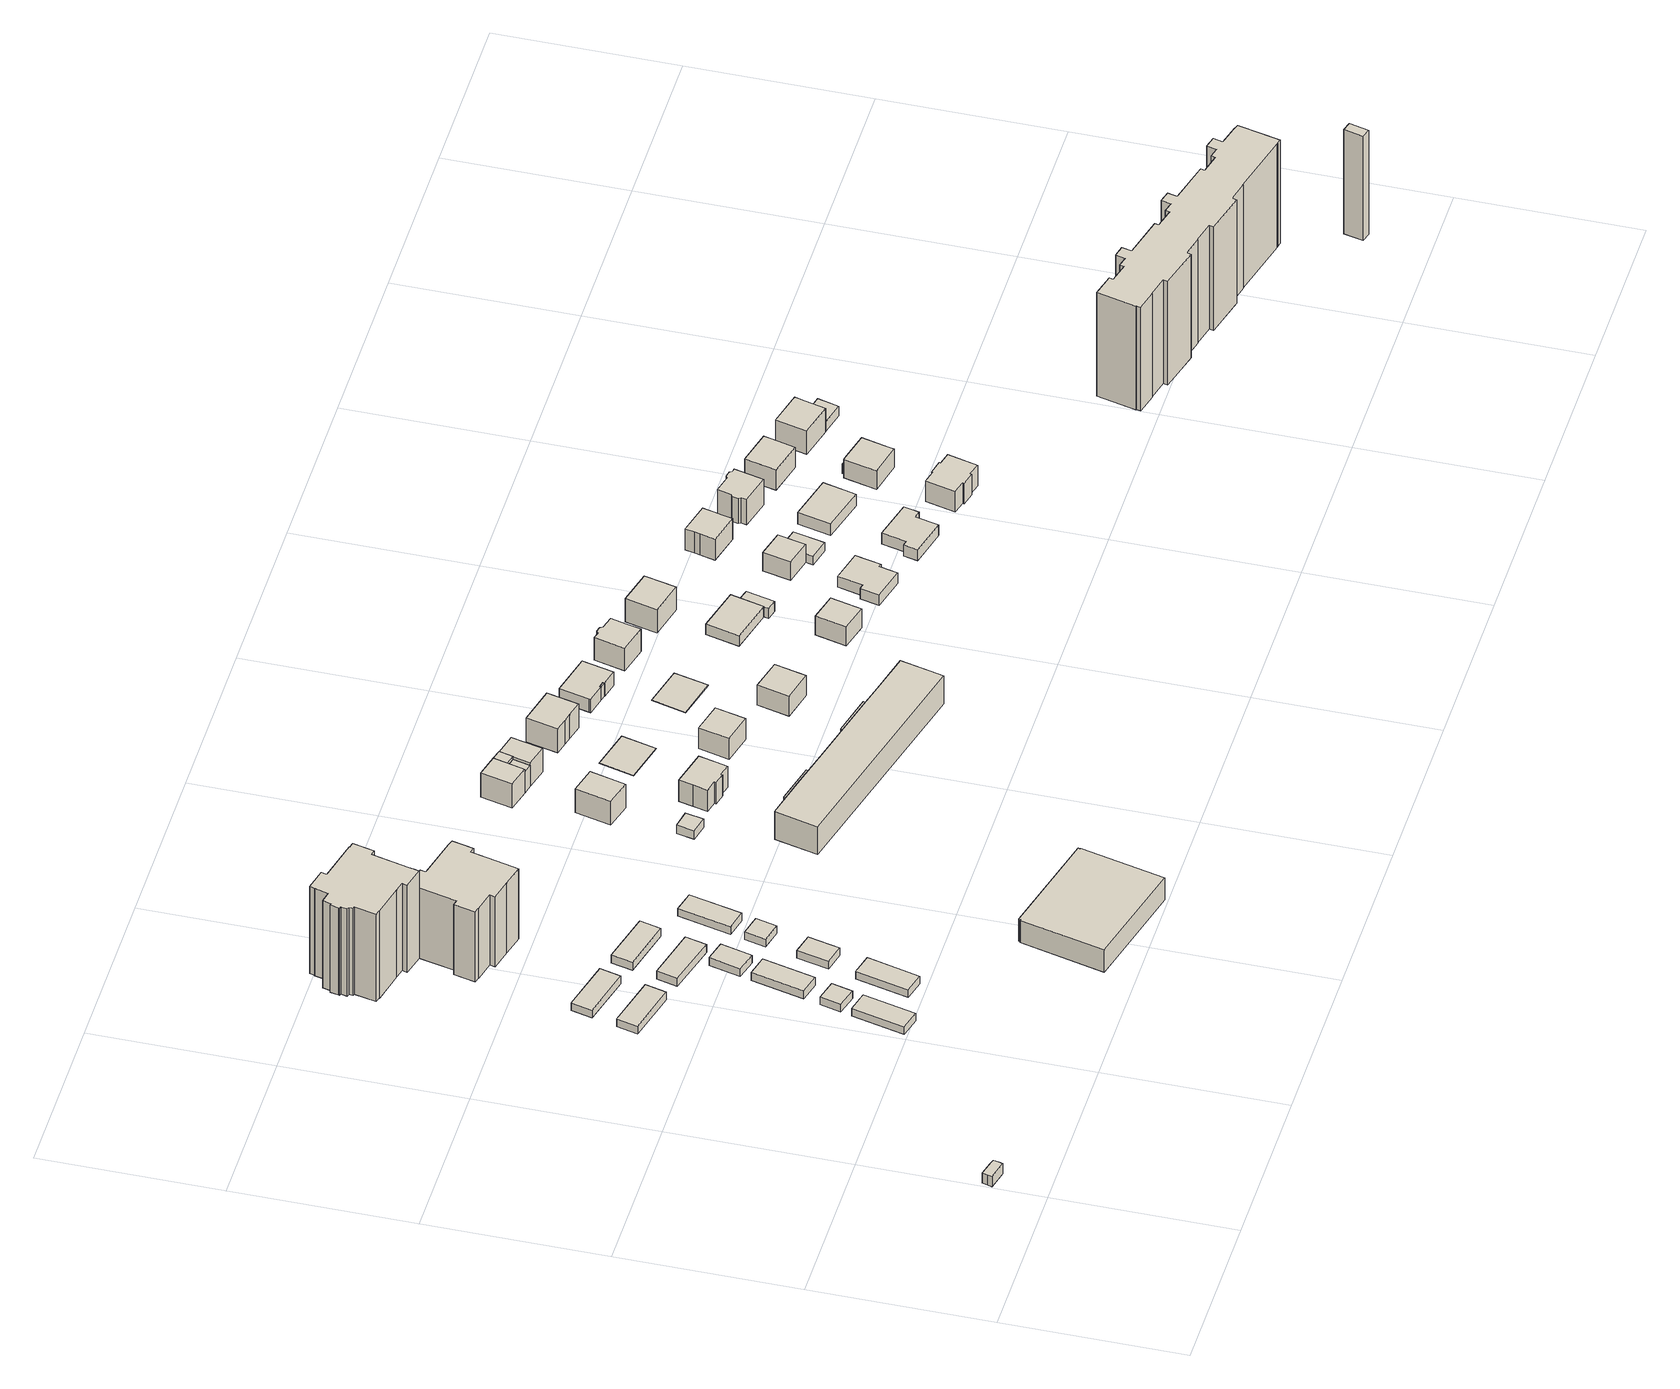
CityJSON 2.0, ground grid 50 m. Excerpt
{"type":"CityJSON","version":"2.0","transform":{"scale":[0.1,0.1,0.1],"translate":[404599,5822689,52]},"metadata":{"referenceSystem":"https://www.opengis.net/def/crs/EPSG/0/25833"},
"CityObjects":{
"building1":{"type":"Building","attributes":{"Gemeindeschluessel":"11000010","BezugspunktDach":"2200","function":"31001_2523","measuredHeight":4.24,"storeysAboveGround":1},"address":[{"country":"Germany","locality":"Berlin","thoroughfareNumber":"134 (1)","thoroughfareName":"Alte Hellersdorfer Straße"}],"geometry":[{"type":"Solid","lod":"1","boundaries":[[[[0,1,2,3,4,5,6]],[[7,8,9,10,11,12,13]],[[7,13,6,5]],[[8,7,5,4]],[[9,8,4,3]],[[10,9,3,2]],[[11,10,2,1]],[[12,11,1,0]],[[13,12,0,6]]]]}]},
"building2":{"type":"Building","attributes":{"Gemeindeschluessel":"11000010","BezugspunktDach":"2200","function":"31001_2463","measuredHeight":2.52,"storeysAboveGround":1},"address":[{"country":"Germany","locality":"Berlin","thoroughfareNumber":"1 (4)","thoroughfareName":"Klausdorfer Straße"}],"geometry":[{"type":"Solid","lod":"1","boundaries":[[[[14,15,16,17]],[[18,19,20,21]],[[18,21,17,16]],[[19,18,16,15]],[[20,19,15,14]],[[21,20,14,17]]]]}]},
"building3":{"type":"Building","attributes":{"Gemeindeschluessel":"11000010","BezugspunktDach":"2200","function":"31001_2463","measuredHeight":2.55,"storeysAboveGround":1},"address":[{"country":"Germany","locality":"Berlin","thoroughfareNumber":"1 (11)","thoroughfareName":"Klausdorfer Straße"}],"geometry":[{"type":"Solid","lod":"1","boundaries":[[[[22,23,24,25]],[[26,27,28,29]],[[26,29,25,24]],[[27,26,24,23]],[[28,27,23,22]],[[29,28,22,25]]]]}]},
"building4":{"type":"Building","attributes":{"Gemeindeschluessel":"11000010","BezugspunktDach":"2200","function":"31001_2463","measuredHeight":2.54,"storeysAboveGround":1},"address":[{"country":"Germany","locality":"Berlin","thoroughfareNumber":"1 (5)","thoroughfareName":"Klausdorfer Straße"}],"geometry":[{"type":"Solid","lod":"1","boundaries":[[[[30,31,32,33]],[[34,35,36,37]],[[34,37,33,32]],[[35,34,32,31]],[[36,35,31,30]],[[37,36,30,33]]]]}]},
"building5":{"type":"Building","attributes":{"Gemeindeschluessel":"11000010","BezugspunktDach":"2200","function":"31001_2463","measuredHeight":2.5,"storeysAboveGround":1},"address":[{"country":"Germany","locality":"Berlin","thoroughfareNumber":"1 (12)","thoroughfareName":"Klausdorfer Straße"}],"geometry":[{"type":"Solid","lod":"1","boundaries":[[[[38,39,40,41]],[[42,43,44,45]],[[42,45,41,40]],[[43,42,40,39]],[[44,43,39,38]],[[45,44,38,41]]]]}]},
"building6":{"type":"Building","attributes":{"Gemeindeschluessel":"11000010","BezugspunktDach":"2200","function":"31001_2463","measuredHeight":2.54,"storeysAboveGround":1},"address":[{"country":"Germany","locality":"Berlin","thoroughfareNumber":"1 (1)","thoroughfareName":"Klausdorfer Straße"}],"geometry":[{"type":"Solid","lod":"1","boundaries":[[[[46,47,48,49]],[[50,51,52,53]],[[50,53,49,48]],[[51,50,48,47]],[[52,51,47,46]],[[53,52,46,49]]]]}]},
"building7":{"type":"Building","attributes":{"Gemeindeschluessel":"11000010","BezugspunktDach":"2200","function":"31001_2463","measuredHeight":2.57,"storeysAboveGround":1},"address":[{"country":"Germany","locality":"Berlin","thoroughfareNumber":"1 (6)","thoroughfareName":"Klausdorfer Straße"}],"geometry":[{"type":"Solid","lod":"1","boundaries":[[[[54,55,56,57]],[[58,59,60,61]],[[58,61,57,56]],[[59,58,56,55]],[[60,59,55,54]],[[61,60,54,57]]]]}]},
"building8":{"type":"Building","attributes":{"Gemeindeschluessel":"11000010","BezugspunktDach":"2200","function":"31001_2463","measuredHeight":2.57,"storeysAboveGround":1},"address":[{"country":"Germany","locality":"Berlin","thoroughfareNumber":"1 (9)","thoroughfareName":"Klausdorfer Straße"}],"geometry":[{"type":"Solid","lod":"1","boundaries":[[[[62,63,64,65]],[[66,67,68,69]],[[66,69,65,64]],[[67,66,64,63]],[[68,67,63,62]],[[69,68,62,65]]]]}]},
"building9":{"type":"Building","attributes":{"Gemeindeschluessel":"11000010","BezugspunktDach":"2200","function":"31001_2463","measuredHeight":2.62,"storeysAboveGround":1},"address":[{"country":"Germany","locality":"Berlin","thoroughfareNumber":"1 (7)","thoroughfareName":"Klausdorfer Straße"}],"geometry":[{"type":"Solid","lod":"1","boundaries":[[[[70,71,72,73]],[[74,75,76,77]],[[74,77,73,72]],[[75,74,72,71]],[[76,75,71,70]],[[77,76,70,73]]]]}]},
"building10":{"type":"Building","attributes":{"Gemeindeschluessel":"11000010","BezugspunktDach":"2200","function":"31001_1010","measuredHeight":28.7,"storeysAboveGround":10},"address":[{"country":"Germany","locality":"Berlin","thoroughfareNumber":"14","thoroughfareName":"Klausdorfer Straße"}],"geometry":[{"type":"Solid","lod":"1","boundaries":[[[[78,79,80,81,82,83,84,85,86,87,88,89,90,91,92,93,94,95,96,97,98,99,100,101,102,103,104,105,106,107]],[[108,109,110,111,112,113,114,115,116,117,118,119,120,121,122,123,124,125,126,127,128,129,130,131,132,133,134,135,136,137]],[[108,137,107,106]],[[109,108,106,105]],[[110,109,105,104]],[[111,110,104,103]],[[112,111,103,102]],[[113,112,102,101]],[[114,113,101,100]],[[115,114,100,99]],[[116,115,99,98]],[[117,116,98,97]],[[118,117,97,96]],[[119,118,96,95]],[[120,119,95,94]],[[121,120,94,93]],[[122,121,93,92]],[[123,122,92,91]],[[124,123,91,90]],[[125,124,90,89]],[[126,125,89,88]],[[127,126,88,87]],[[128,127,87,86]],[[129,128,86,85]],[[130,129,85,84]],[[131,130,84,83]],[[132,131,83,82]],[[133,132,82,81]],[[134,133,81,80]],[[135,134,80,79]],[[136,135,79,78]],[[137,136,78,107]]]]}]},
"building11":{"type":"Building","attributes":{"Gemeindeschluessel":"11000010","BezugspunktDach":"2200","function":"31001_2463","measuredHeight":2.52,"storeysAboveGround":1},"address":[{"country":"Germany","locality":"Berlin","thoroughfareNumber":"1 (2)","thoroughfareName":"Klausdorfer Straße"}],"geometry":[{"type":"Solid","lod":"1","boundaries":[[[[138,139,140,141]],[[142,143,144,145]],[[142,145,141,140]],[[143,142,140,139]],[[144,143,139,138]],[[145,144,138,141]]]]}]},
"building12":{"type":"Building","attributes":{"Gemeindeschluessel":"11000010","BezugspunktDach":"2200","function":"31001_2463","measuredHeight":2.55,"storeysAboveGround":1},"address":[{"country":"Germany","locality":"Berlin","thoroughfareNumber":"1 (10)","thoroughfareName":"Klausdorfer Straße"}],"geometry":[{"type":"Solid","lod":"1","boundaries":[[[[146,147,148,149]],[[150,151,152,153]],[[150,153,149,148]],[[151,150,148,147]],[[152,151,147,146]],[[153,152,146,149]]]]}]},
"building13":{"type":"Building","attributes":{"Gemeindeschluessel":"11000010","BezugspunktDach":"2200","function":"31001_1010","measuredHeight":23.14,"storeysAboveGround":8},"address":[{"country":"Germany","locality":"Berlin","thoroughfareNumber":"12","thoroughfareName":"Klausdorfer Straße"}],"geometry":[{"type":"Solid","lod":"1","boundaries":[[[[154,155,156,157,158,159,160,161,162,163,164,165,166,167,168,169,170,171,172]],[[173,174,131,130,129,175,176,177,178,179,180,181,182,183,184,185,186,187,188]],[[173,188,172,171]],[[174,173,171,170]],[[131,174,170,169]],[[130,131,169,168]],[[129,130,168,167]],[[175,129,167,166]],[[176,175,166,165]],[[177,176,165,164]],[[178,177,164,163]],[[179,178,163,162]],[[180,179,162,161]],[[181,180,161,160]],[[182,181,160,159]],[[183,182,159,158]],[[184,183,158,157]],[[185,184,157,156]],[[186,185,156,155]],[[187,186,155,154]],[[188,187,154,172]]]]}]},
"building14":{"type":"Building","attributes":{"Gemeindeschluessel":"11000010","BezugspunktDach":"2200","function":"31001_2463","measuredHeight":2.44,"storeysAboveGround":1},"address":[{"country":"Germany","locality":"Berlin","thoroughfareNumber":"1 (3)","thoroughfareName":"Klausdorfer Straße"}],"geometry":[{"type":"Solid","lod":"1","boundaries":[[[[189,190,191,192]],[[193,194,195,196]],[[193,196,192,191]],[[194,193,191,190]],[[195,194,190,189]],[[196,195,189,192]]]]}]},
"building15":{"type":"Building","attributes":{"name":"Turnhalle","Gemeindeschluessel":"11000010","BezugspunktDach":"2200","function":"31001_3211","measuredHeight":7.34,"storeysAboveGround":2},"address":[{"country":"Germany","locality":"Berlin","thoroughfareNumber":"6","thoroughfareName":"Klausdorfer Straße"}],"geometry":[{"type":"Solid","lod":"1","boundaries":[[[[197,198,199,200,201,202,203,204]],[[205,206,207,208,209,210,211,212]],[[205,212,204,203]],[[206,205,203,202]],[[207,206,202,201]],[[208,207,201,200]],[[209,208,200,199]],[[210,209,199,198]],[[211,210,198,197]],[[212,211,197,204]]]]}]},
"building16":{"type":"Building","attributes":{"Gemeindeschluessel":"11000010","BezugspunktDach":"2200","function":"31001_2463","measuredHeight":2.51,"storeysAboveGround":1},"address":[{"country":"Germany","locality":"Berlin","thoroughfareNumber":"1 (8)","thoroughfareName":"Klausdorfer Straße"}],"geometry":[{"type":"Solid","lod":"1","boundaries":[[[[213,214,215,216]],[[217,218,219,220]],[[217,220,216,215]],[[218,217,215,214]],[[219,218,214,213]],[[220,219,213,216]]]]}]},
"building17":{"type":"Building","attributes":{"Gemeindeschluessel":"11000010","BezugspunktDach":"2200","function":"31001_2523","measuredHeight":2.76,"storeysAboveGround":1},"address":[{"country":"Germany","locality":"Berlin","thoroughfareNumber":"1","thoroughfareName":"Stephan-Born-Straße"}],"geometry":[{"type":"Solid","lod":"1","boundaries":[[[[221,222,223,224]],[[225,226,227,228]],[[225,228,224,223]],[[226,225,223,222]],[[227,226,222,221]],[[228,227,221,224]]]]}]},
"building18":{"type":"Building","attributes":{"Gemeindeschluessel":"11000010","BezugspunktDach":"2200","function":"31001_1010","measuredHeight":8.73,"storeysAboveGround":2},"address":[{"country":"Germany","locality":"Berlin","thoroughfareNumber":"29","thoroughfareName":"Stephan-Born-Straße"}],"geometry":[{"type":"Solid","lod":"1","boundaries":[[[[229,230,231,232]],[[233,234,235,236]],[[233,236,232,231]],[[234,233,231,230]],[[235,234,230,229]],[[236,235,229,232]]]]}]},
"building19":{"type":"Building","attributes":{"Gemeindeschluessel":"11000010","BezugspunktDach":"2200","function":"31001_1010","measuredHeight":8.28,"storeysAboveGround":2},"address":[{"country":"Germany","locality":"Berlin","thoroughfareNumber":"3","thoroughfareName":"Stephan-Born-Straße"}],"geometry":[{"type":"Solid","lod":"1","boundaries":[[[[237,238,239,240,241,242,243,244,245]],[[246,247,248,249,250,251,252,253,254]],[[246,254,245,244]],[[247,246,244,243]],[[248,247,243,242]],[[249,248,242,241]],[[250,249,241,240]],[[251,250,240,239]],[[252,251,239,238]],[[253,252,238,237]],[[254,253,237,245]]]]}]},
"building20":{"type":"Building","attributes":{"Gemeindeschluessel":"11000010","function":"31001_1010"},"address":[{"country":"Germany","locality":"Berlin","thoroughfareNumber":"34","thoroughfareName":"Stephan-Born-Straße"}],"children":["building20-1","building20-2","building20-3","building20-4"]},
"building20-1":{"type":"BuildingPart","attributes":{"BezugspunktDach":"2200","measuredHeight":8.95,"storeysAboveGround":2},"parents":["building20"],"geometry":[{"type":"MultiSurface","lod":"1","boundaries":[[[255,256,257,258]],[[259,260,261,262]],[[259,262,258,257]],[[260,259,257,256]],[[263,264,265,256,266,256,255]],[[267,260,268,269]],[[262,261,255,258]],[[261,267,264,263]],[[269,268,266,256,265,264]]]}]},
"building20-2":{"type":"BuildingPart","attributes":{"BezugspunktDach":"2200","measuredHeight":6.92,"storeysAboveGround":2},"parents":["building20"],"geometry":[{"type":"MultiSurface","lod":"1","boundaries":[[[270,271,264,263]],[[267,272,273,261]],[[272,267,264,269,274]],[[261,273,270,263]],[[267,261,263,264]],[[274,269,264,271]],[[273,272,271,270]]]}]},
"building20-3":{"type":"BuildingPart","attributes":{"BezugspunktDach":"2200","measuredHeight":8.63,"storeysAboveGround":2},"parents":["building20"],"geometry":[{"type":"MultiSurface","lod":"1","boundaries":[[[275,276,277,278]],[[279,280,281,273]],[[279,272,282,274,283,277]],[[270,278,284,271]],[[280,279,277,276]],[[281,280,276,275]],[[273,281,275,278]],[[273,270,271,272]],[[271,284,277,283,274,282]]]}]},
"building20-4":{"type":"BuildingPart","attributes":{"BezugspunktDach":"2200","measuredHeight":8.61,"storeysAboveGround":2},"parents":["building20"],"geometry":[{"type":"MultiSurface","lod":"1","boundaries":[[[285,286,256,265]],[[268,283,274,269]],[[283,268,256,286]],[[284,277,283,286,285]],[[269,264,271,274,285,265]],[[268,269,264,265,256]],[[271,274,283,277,284]],[[274,271,264,269]]]}]},
"building21":{"type":"Building","attributes":{"name":"Jugendclub","Gemeindeschluessel":"11000010","function":"31001_3061"},"address":[{"country":"Germany","locality":"Berlin","thoroughfareNumber":"4","thoroughfareName":"Stephan-Born-Straße"}],"children":["building21-1","building21-2","building21-3"]},
"building21-1":{"type":"BuildingPart","attributes":{"BezugspunktDach":"2200","measuredHeight":9.18,"storeysAboveGround":3},"parents":["building21"],"geometry":[{"type":"MultiSurface","lod":"1","boundaries":[[[287,288,289,290,291,292,293,294]],[[295,296,297,298,299,300,301,302]],[[295,302,294,293]],[[296,295,293,292]],[[297,296,303,304,305,306,292,291]],[[298,297,291,290]],[[307,308,290,289]],[[299,298,309,310,311]],[[300,299,289,288]],[[301,300,288,287]],[[302,301,287,294]],[[306,305,304,303]],[[311,310,309,308,307]]]}]},
"building21-2":{"type":"BuildingPart","attributes":{"BezugspunktDach":"2200","measuredHeight":2.94,"storeysAboveGround":3},"parents":["building21"],"geometry":[{"type":"Solid","lod":"1","boundaries":[[[[312,308,307,313,314,315]],[[316,317,311,310,318,319]],[[316,319,315,314]],[[317,316,314,313]],[[311,317,313,307]],[[318,310,308,312]],[[319,318,312,315]],[[311,307,308,310]]]]}]},
"building21-3":{"type":"BuildingPart","attributes":{"BezugspunktDach":"2200","measuredHeight":2.99,"storeysAboveGround":3},"parents":["building21"],"geometry":[{"type":"Solid","lod":"1","boundaries":[[[[305,320,321,306]],[[322,323,304,303]],[[322,303,306,321]],[[323,322,321,320]],[[304,323,320,305]],[[304,305,306,303]]]]}]},
"building22":{"type":"Building","attributes":{"Gemeindeschluessel":"11000010","BezugspunktDach":"2200","function":"31001_1010","measuredHeight":0.201,"storeysAboveGround":2},"address":[{"country":"Germany","locality":"Berlin","thoroughfareNumber":"27","thoroughfareName":"Stephan-Born-Straße"}],"geometry":[{"type":"Solid","lod":"1","boundaries":[[[[324,325,326,327]],[[328,329,330,331]],[[328,331,327,326]],[[329,328,326,325]],[[330,329,325,324]],[[331,330,324,327]]]]}]},
"building23":{"type":"Building","attributes":{"Gemeindeschluessel":"11000010","BezugspunktDach":"2200","function":"31001_1010","measuredHeight":7.35,"storeysAboveGround":2},"address":[{"country":"Germany","locality":"Berlin","thoroughfareNumber":"5","thoroughfareName":"Stephan-Born-Straße"}],"geometry":[{"type":"Solid","lod":"1","boundaries":[[[[332,333,334,335]],[[336,337,338,339]],[[336,339,335,334]],[[337,336,334,333]],[[338,337,333,332]],[[339,338,332,335]]]]}]},
"building24":{"type":"Building","attributes":{"Gemeindeschluessel":"11000010","BezugspunktDach":"2200","function":"31001_1010","measuredHeight":8.93,"storeysAboveGround":2},"address":[{"country":"Germany","locality":"Berlin","thoroughfareNumber":"32","thoroughfareName":"Stephan-Born-Straße"}],"geometry":[{"type":"Solid","lod":"1","boundaries":[[[[340,341,342,343,344,345]],[[346,347,348,349,350,351]],[[346,351,345,344]],[[347,346,344,343]],[[348,347,343,342]],[[349,348,342,341]],[[350,349,341,340]],[[351,350,340,345]]]]}]},
"building25":{"type":"Building","attributes":{"Gemeindeschluessel":"11000010","BezugspunktDach":"2200","function":"31001_1010","measuredHeight":6.49,"storeysAboveGround":2},"address":[{"country":"Germany","locality":"Berlin","thoroughfareNumber":"7","thoroughfareName":"Stephan-Born-Straße"}],"geometry":[{"type":"Solid","lod":"1","boundaries":[[[[352,353,354,355]],[[356,357,358,359]],[[356,359,355,354]],[[357,356,354,353]],[[358,357,353,352]],[[359,358,352,355]]]]}]},
"building26":{"type":"Building","attributes":{"Gemeindeschluessel":"11000010","BezugspunktDach":"2200","function":"51009_1610","measuredHeight":4.17,"storeysAboveGround":0},"address":[{"country":"Germany","locality":"Berlin"}],"geometry":[{"type":"Solid","lod":"1","boundaries":[[[[360,361,362,363]],[[364,365,366,367]],[[364,367,363,362]],[[365,364,362,361]],[[366,365,361,360]],[[367,366,360,363]]]]}]},
"building27":{"type":"Building","attributes":{"Gemeindeschluessel":"11000010","BezugspunktDach":"2200","function":"31001_1010","measuredHeight":0.27,"storeysAboveGround":2},"address":[{"country":"Germany","locality":"Berlin","thoroughfareNumber":"25","thoroughfareName":"Stephan-Born-Straße"}],"geometry":[{"type":"Solid","lod":"1","boundaries":[[[[368,369,370,371]],[[372,373,374,375]],[[372,375,371,370]],[[373,372,370,369]],[[374,373,369,368]],[[375,374,368,371]]]]}]},
"building28":{"type":"Building","attributes":{"Gemeindeschluessel":"11000010","BezugspunktDach":"2200","function":"31001_1010","measuredHeight":5.31,"storeysAboveGround":1},"address":[{"country":"Germany","locality":"Berlin","thoroughfareNumber":"30","thoroughfareName":"Stephan-Born-Straße"}],"geometry":[{"type":"Solid","lod":"1","boundaries":[[[[376,377,378,379,380,381,382,383,384,385]],[[386,387,388,389,390,391,392,393,394,395]],[[386,395,385,384]],[[387,386,384,383]],[[388,387,383,382]],[[389,388,382,381]],[[390,389,381,380]],[[391,390,380,379]],[[392,391,379,378]],[[393,392,378,377]],[[394,393,377,376]],[[395,394,376,385]]]]}]},
"building29":{"type":"Building","attributes":{"Gemeindeschluessel":"11000010","BezugspunktDach":"2200","function":"31001_1010","measuredHeight":8.59,"storeysAboveGround":2},"address":[{"country":"Germany","locality":"Berlin","thoroughfareNumber":"28","thoroughfareName":"Stephan-Born-Straße"}],"geometry":[{"type":"Solid","lod":"1","boundaries":[[[[396,397,398,399,400,401,402,403,404]],[[405,406,407,408,409,410,411,412,413]],[[405,413,404,403]],[[406,405,403,402]],[[407,406,402,401]],[[408,407,401,400]],[[409,408,400,399]],[[410,409,399,398]],[[411,410,398,397]],[[412,411,397,396]],[[413,412,396,404]]]]}]},
"building30":{"type":"Building","attributes":{"Gemeindeschluessel":"11000010","BezugspunktDach":"2200","function":"31001_1010","measuredHeight":6.22,"storeysAboveGround":2},"address":[{"country":"Germany","locality":"Berlin","thoroughfareNumber":"9","thoroughfareName":"Stephan-Born-Straße"}],"geometry":[{"type":"Solid","lod":"1","boundaries":[[[[414,415,416,417]],[[418,419,420,421]],[[418,421,417,416]],[[419,418,416,415]],[[420,419,415,414]],[[421,420,414,417]]]]}]},
"building31":{"type":"Building","attributes":{"Gemeindeschluessel":"11000010","BezugspunktDach":"2200","function":"31001_1010","measuredHeight":3.33,"storeysAboveGround":1},"address":[{"country":"Germany","locality":"Berlin","thoroughfareNumber":"23","thoroughfareName":"Stephan-Born-Straße"}],"geometry":[{"type":"Solid","lod":"1","boundaries":[[[[422,423,424,425,426,427]],[[428,429,430,431,432,433]],[[428,433,427,426]],[[429,428,426,425]],[[430,429,425,424]],[[431,430,424,423]],[[432,431,423,422]],[[433,432,422,427]]]]}]},
"building32":{"type":"Building","attributes":{"Gemeindeschluessel":"11000010","BezugspunktDach":"2200","function":"31001_1010","measuredHeight":8.77,"storeysAboveGround":2},"address":[{"country":"Germany","locality":"Berlin","thoroughfareNumber":"26","thoroughfareName":"Stephan-Born-Straße"}],"geometry":[{"type":"Solid","lod":"1","boundaries":[[[[434,435,436,437]],[[438,439,440,441]],[[438,441,437,436]],[[439,438,436,435]],[[440,439,435,434]],[[441,440,434,437]]]]}]},
"building33":{"type":"Building","attributes":{"Gemeindeschluessel":"11000010","BezugspunktDach":"2200","function":"31001_2463","measuredHeight":3.3,"storeysAboveGround":1},"address":[{"country":"Germany","locality":"Berlin","thoroughfareNumber":"23 (1)","thoroughfareName":"Stephan-Born-Straße"}],"geometry":[{"type":"Solid","lod":"1","boundaries":[[[[442,443,424,423,422,444]],[[445,446,447,448,449,450]],[[445,450,444,422]],[[446,445,422,423]],[[447,446,423,424]],[[448,447,424,443]],[[449,448,443,442]],[[450,449,442,444]]]]}]},
"building34":{"type":"Building","attributes":{"Gemeindeschluessel":"11000010","BezugspunktDach":"2200","function":"31001_1010","measuredHeight":3.55,"storeysAboveGround":1},"address":[{"country":"Germany","locality":"Berlin","thoroughfareNumber":"11","thoroughfareName":"Stephan-Born-Straße"}],"geometry":[{"type":"Solid","lod":"1","boundaries":[[[[451,452,453,454,455,456,457,458]],[[459,460,461,462,463,464,465,466]],[[459,466,458,457]],[[460,459,457,456]],[[461,460,456,455]],[[462,461,455,454]],[[463,462,454,453]],[[464,463,453,452]],[[465,464,452,451]],[[466,465,451,458]]]]}]},
"building35":{"type":"Building","attributes":{"Gemeindeschluessel":"11000010","BezugspunktDach":"2200","function":"31001_1010","measuredHeight":6.04,"storeysAboveGround":2},"address":[{"country":"Germany","locality":"Berlin","thoroughfareNumber":"21","thoroughfareName":"Stephan-Born-Straße"}],"geometry":[{"type":"Solid","lod":"1","boundaries":[[[[467,468,469,470]],[[471,472,473,474]],[[471,474,470,469]],[[472,471,469,468]],[[473,472,468,467]],[[474,473,467,470]]]]}]},
"building36":{"type":"Building","attributes":{"Gemeindeschluessel":"11000010","BezugspunktDach":"2200","function":"31001_2463","measuredHeight":2.83,"storeysAboveGround":1},"address":[{"country":"Germany","locality":"Berlin","thoroughfareNumber":"21 (1)","thoroughfareName":"Stephan-Born-Straße"}],"geometry":[{"type":"Solid","lod":"1","boundaries":[[[[475,476,477,478]],[[479,480,481,482]],[[479,482,478,477]],[[480,479,477,476]],[[481,480,476,475]],[[482,481,475,478]]]]}]},
"building37":{"type":"Building","attributes":{"Gemeindeschluessel":"11000010","BezugspunktDach":"2200","function":"31001_1010","measuredHeight":7.93,"storeysAboveGround":1},"address":[{"country":"Germany","locality":"Berlin","thoroughfareNumber":"22","thoroughfareName":"Stephan-Born-Straße"}],"geometry":[{"type":"Solid","lod":"1","boundaries":[[[[483,484,485,486,487,488,489,490]],[[491,492,493,494,495,496,497,498]],[[491,498,490,489]],[[492,491,489,488]],[[493,492,488,487]],[[494,493,487,486]],[[495,494,486,485]],[[496,495,485,484]],[[497,496,484,483]],[[498,497,483,490]]]]}]},
"building38":{"type":"Building","attributes":{"Gemeindeschluessel":"11000010","BezugspunktDach":"2200","function":"31001_1010","measuredHeight":3.57,"storeysAboveGround":1},"address":[{"country":"Germany","locality":"Berlin","thoroughfareNumber":"13","thoroughfareName":"Stephan-Born-Straße"}],"geometry":[{"type":"Solid","lod":"1","boundaries":[[[[499,500,501,502,503,504,505,506]],[[507,508,509,510,511,512,513,514]],[[507,514,506,505]],[[508,507,505,504]],[[509,508,504,503]],[[510,509,503,502]],[[511,510,502,501]],[[512,511,501,500]],[[513,512,500,499]],[[514,513,499,506]]]]}]},
"building39":{"type":"Building","attributes":{"Gemeindeschluessel":"11000010","BezugspunktDach":"2200","function":"31001_1010","measuredHeight":4.28,"storeysAboveGround":1},"address":[{"country":"Germany","locality":"Berlin","thoroughfareNumber":"19","thoroughfareName":"Stephan-Born-Straße"}],"geometry":[{"type":"Solid","lod":"1","boundaries":[[[[515,516,517,518]],[[519,520,521,522]],[[519,522,518,517]],[[520,519,517,516]],[[521,520,516,515]],[[522,521,515,518]]]]}]},
"building40":{"type":"Building","attributes":{"Gemeindeschluessel":"11000010","BezugspunktDach":"2200","function":"31001_1010","measuredHeight":8.25,"storeysAboveGround":1},"address":[{"country":"Germany","locality":"Berlin","thoroughfareNumber":"20","thoroughfareName":"Stephan-Born-Straße"}],"geometry":[{"type":"Solid","lod":"1","boundaries":[[[[523,524,525,526,527,528,529,530,531,532,533,534]],[[535,536,537,538,539,540,541,542,543,544,545,546]],[[535,546,534,533]],[[536,535,533,532]],[[537,536,532,531]],[[538,537,531,530]],[[539,538,530,529]],[[540,539,529,528]],[[541,540,528,527]],[[542,541,527,526]],[[543,542,526,525]],[[544,543,525,524]],[[545,544,524,523]],[[546,545,523,534]]]]}]},
"building41":{"type":"Building","attributes":{"Gemeindeschluessel":"11000010","BezugspunktDach":"2200","function":"31001_1010","measuredHeight":6.85,"storeysAboveGround":2},"address":[{"country":"Germany","locality":"Berlin","thoroughfareNumber":"15","thoroughfareName":"Stephan-Born-Straße"}],"geometry":[{"type":"Solid","lod":"1","boundaries":[[[[547,548,549,550,551,552,553,554,555,556,557,558]],[[559,560,561,562,563,564,565,566,567,568,569,570]],[[559,570,558,557]],[[560,559,557,556]],[[561,560,556,555]],[[562,561,555,554]],[[563,562,554,553]],[[564,563,553,552]],[[565,564,552,551]],[[566,565,551,550]],[[567,566,550,549]],[[568,567,549,548]],[[569,568,548,547]],[[570,569,547,558]]]]}]},
"building42":{"type":"Building","attributes":{"Gemeindeschluessel":"11000010","BezugspunktDach":"2200","function":"31001_1010","measuredHeight":6.62,"storeysAboveGround":2},"address":[{"country":"Germany","locality":"Berlin","thoroughfareNumber":"18","thoroughfareName":"Stephan-Born-Straße"}],"geometry":[{"type":"Solid","lod":"1","boundaries":[[[[571,572,573,574,575,576]],[[577,578,579,580,581,582]],[[577,582,576,575]],[[578,577,575,574]],[[579,578,574,573]],[[580,579,573,572]],[[581,580,572,571]],[[582,581,571,576]]]]}]},
"building43":{"type":"Building","attributes":{"Gemeindeschluessel":"11000010","function":"31001_1010"},"address":[{"country":"Germany","locality":"Berlin","thoroughfareNumber":"17","thoroughfareName":"Stephan-Born-Straße"}],"children":["building43-1","building43-2","building43-3"]},
"building43-1":{"type":"BuildingPart","attributes":{"BezugspunktDach":"2200","measuredHeight":6.1,"storeysAboveGround":2},"parents":["building43"],"geometry":[{"type":"MultiSurface","lod":"1","boundaries":[[[583,584,585,586,587,588]],[[589,590,591,592,593,594]],[[589,594,588,587]],[[590,589,587,586]],[[595,596,590,586,585]],[[592,597,598,599,585,584]],[[593,592,584,583]],[[594,593,583,588]],[[591,590,596,595]],[[591,599,598,597,592]]]}]},
"building43-2":{"type":"BuildingPart","attributes":{"BezugspunktDach":"2200","measuredHeight":3.32,"storeysAboveGround":2},"parents":["building43"],"geometry":[{"type":"Solid","lod":"1","boundaries":[[[[600,601,598,597]],[[591,602,603,592]],[[602,591,598,601],[602,604,595,591]],[[603,602,601,600]],[[592,603,600,597]],[[591,592,597,598]],[[604,602,591,595]]]]}]},
"building43-3":{"type":"BuildingPart","attributes":{"BezugspunktDach":"2200","measuredHeight":3,"storeysAboveGround":2},"parents":["building43"],"geometry":[{"type":"MultiSurface","lod":"1","boundaries":[[[595,604,605,596]],[[606,602,591,590]],[[606,590,596,605]],[[602,606,605,604]],[[599,591,602,604,595]],[[590,591,595,596,607]]]}]},
"building44":{"type":"Building","attributes":{"Gemeindeschluessel":"11000010","BezugspunktDach":"2200","function":"31001_2463","measuredHeight":3.72,"storeysAboveGround":1},"address":[{"country":"Germany","locality":"Berlin","thoroughfareNumber":"18 (1)","thoroughfareName":"Stephan-Born-Straße"}],"geometry":[{"type":"Solid","lod":"1","boundaries":[[[[608,609,610,611,612]],[[613,614,615,616,617]],[[613,617,612,611]],[[614,613,611,610]],[[615,614,610,609]],[[616,615,609,608]],[[617,616,608,612]]]]}]},
"building45":{"type":"Building","attributes":{"Gemeindeschluessel":"11000010","BezugspunktDach":"2200","function":"31001_1010","measuredHeight":8.8,"storeysAboveGround":2},"address":[{"country":"Germany","locality":"Berlin","thoroughfareNumber":"16","thoroughfareName":"Stephan-Born-Straße"}],"geometry":[{"type":"Solid","lod":"1","boundaries":[[[[618,619,620,621,622]],[[623,624,625,626,627]],[[623,627,622,621]],[[624,623,621,620]],[[625,624,620,619]],[[626,625,619,618]],[[627,626,618,622]]]]}]},
"building46":{"type":"Building","attributes":{"Gemeindeschluessel":"11000010","BezugspunktDach":"2200","function":"31001_2463","measuredHeight":3.19,"storeysAboveGround":1},"address":[{"country":"Germany","locality":"Berlin","thoroughfareNumber":"16 (1)","thoroughfareName":"Stephan-Born-Straße"}],"geometry":[{"type":"Solid","lod":"1","boundaries":[[[[628,629,630,631]],[[632,633,634,635]],[[632,635,631,630]],[[633,632,630,629]],[[634,633,629,628]],[[635,634,628,631]]]]}]},
"building47":{"type":"Building","attributes":{"Gemeindeschluessel":"11000010","BezugspunktDach":"2200","function":"31001_1010","measuredHeight":34.1,"storeysAboveGround":11},"address":[{"country":"Germany","locality":"Berlin","thoroughfareNumber":"20, 22, 24","thoroughfareName":"Mittenwalder Straße"}],"geometry":[{"type":"Solid","lod":"1","boundaries":[[[[636,637,638,639,640,641,642,643,644,645,646,647,648,649,650,651,652,653,654,655,656,657,658,659,660,661,662,663,664,665,666,667,668,669,670,671,672,673,674,675,676,677,678,679,680,681,682,683,684,685,686,687,688]],[[689,690,691,692,693,694,695,696,697,698,699,700,701,702,703,704,705,706,707,708,709,710,711,712,713,714,715,716,717,718,719,720,721,722,723,724,725,726,727,728,729,730,731,732,733,734,735,736,737,738,739,740,741]],[[689,741,688,687]],[[690,689,687,686]],[[691,690,686,685]],[[692,691,685,684]],[[693,692,684,683]],[[694,693,683,682]],[[695,694,682,681]],[[696,695,681,680]],[[697,696,680,679]],[[698,697,679,678]],[[699,698,678,677]],[[700,699,677,676]],[[701,700,676,675]],[[702,701,675,674]],[[703,702,674,673]],[[704,703,673,672]],[[705,704,672,671]],[[706,705,671,670]],[[707,706,670,669]],[[708,707,669,668]],[[709,708,668,667]],[[710,709,667,666]],[[711,710,666,665]],[[712,711,665,664]],[[713,712,664,663]],[[714,713,663,662]],[[715,714,662,661]],[[716,715,661,660]],[[717,716,660,659]],[[718,717,659,658]],[[719,718,658,657]],[[720,719,657,656]],[[721,720,656,655]],[[722,721,655,654]],[[723,722,654,653]],[[724,723,653,652]],[[725,724,652,651]],[[726,725,651,650]],[[727,726,650,649]],[[728,727,649,648]],[[729,728,648,647]],[[730,729,647,646]],[[731,730,646,645]],[[732,731,645,644]],[[733,732,644,643]],[[734,733,643,642]],[[735,734,642,641]],[[736,735,641,640]],[[737,736,640,639]],[[738,737,639,638]],[[739,738,638,637]],[[740,739,637,636]],[[741,740,636,688]]]]}]},
"building48":{"type":"Building","attributes":{"Gemeindeschluessel":"11000010","BezugspunktDach":"2200","function":"31001_2520","measuredHeight":34.27,"storeysAboveGround":1},"address":[{"country":"Germany","locality":"Berlin","thoroughfareNumber":"14 (2)","thoroughfareName":"Mittenwalder Straße"}],"geometry":[{"type":"Solid","lod":"1","boundaries":[[[[742,743,744,745]],[[746,747,748,749]],[[746,749,745,744]],[[747,746,744,743]],[[748,747,743,742]],[[749,748,742,745]]]]}]}
},
"vertices":[
[61,134,43],[64,145,43],[67,160,43],[53,164,43],[13,174,43],[9,159,43],[6,147,43],[9,159,9],[13,174,9],[53,164,9],[67,160,9],[64,145,9],[61,134,9],[6,147,9],
[572,494,39],[608,640,39],[550,654,39],[514,508,39],[550,654,14],[608,640,14],[572,494,14],[514,508,14],
[492,1120,39],[507,1178,39],[361,1214,39],[346,1156,39],[361,1214,13],[507,1178,13],[492,1120,13],[346,1156,13],
[615,669,39],[630,727,39],[572,742,39],[557,684,39],[572,742,14],[630,727,14],[615,669,14],[557,684,14],
[523,1246,39],[538,1304,39],[392,1340,39],[377,1282,39],[392,1340,14],[538,1304,14],[523,1246,14],[377,1282,14],
[713,520,39],[750,666,39],[691,681,39],[655,535,39],[691,681,14],[750,666,14],[713,520,14],[655,535,14],
[642,773,39],[678,919,39],[620,933,39],[584,787,39],[620,933,13],[678,919,13],[642,773,13],[584,787,13],
[696,1069,39],[711,1128,39],[565,1164,39],[550,1106,39],[565,1164,13],[711,1128,13],[696,1069,13],[550,1106,13],
[685,948,39],[707,1035,39],[649,1050,39],[627,963,39],[649,1050,13],[707,1035,13],[685,948,13],[627,963,13],
[308,1816,307],[308,1815,307],[399,1794,307],[426,1787,307],[422,1773,307],[483,1758,307],[487,1773,307],[490,1788,307],[515,1890,307],[530,1887,307],[544,1947,307],[529,1950,307],[529,1952,307],[412,1979,307],[416,1995,307],[356,2009,307],[352,1994,307],[351,1994,307],[342,1957,307],[311,1963,307],[305,1939,307],[299,1941,307],[294,1917,307],[293,1915,307],[299,1913,307],[295,1895,307],[303,1893,307],[301,1882,307],[307,1880,307],[293,1820,307],[307,1880,20],[301,1882,20],[303,1893,20],[295,1895,20],[299,1913,20],[293,1915,20],[294,1917,20],[299,1941,20],[305,1939,20],[311,1963,20],[342,1957,20],[351,1994,20],[352,1994,20],[356,2009,20],[416,1995,20],[412,1979,20],[529,1952,20],[529,1950,20],[544,1947,20],[530,1887,20],[515,1890,20],[490,1788,20],[487,1773,20],[483,1758,20],[422,1773,20],[426,1787,20],[399,1794,20],[308,1815,20],[308,1816,20],[293,1820,20],
[768,742,39],[789,830,39],[731,844,39],[710,756,39],[731,844,14],[789,830,14],[768,742,14],[710,756,14],
[727,1196,39],[742,1254,39],[596,1290,39],[582,1231,39],[596,1290,13],[742,1254,13],[727,1196,13],[582,1231,13],
[445,1595,251],[445,1594,251],[502,1580,251],[499,1565,251],[559,1551,251],[618,1536,251],[623,1551,251],[651,1669,251],[666,1665,251],[680,1725,251],[665,1730,251],[548,1758,251],[551,1773,251],[490,1788,251],[487,1773,251],[483,1758,251],[459,1655,251],[444,1658,251],[430,1599,251],[444,1658,20],[459,1655,20],[551,1773,20],[548,1758,20],[665,1730,20],[680,1725,20],[666,1665,20],[651,1669,20],[623,1551,20],[618,1536,20],[559,1551,20],[499,1565,20],[502,1580,20],[445,1594,20],[445,1595,20],[430,1599,20],
[811,917,39],[826,975,39],[767,989,39],[753,931,39],[767,989,14],[826,975,14],[811,917,14],[753,931,14],
[1182,8,88],[1239,241,88],[1236,242,88],[1238,248,88],[935,322,88],[934,316,88],[931,317,88],[873,84,88],[931,317,15],[934,316,15],[935,322,15],[1238,248,15],[1236,242,15],[1239,241,15],[1182,8,15],[873,84,15],
[836,1014,39],[871,1160,39],[813,1174,39],[777,1028,39],[813,1174,14],[871,1160,14],[836,1014,14],[777,1028,14],
[1155,1197,47],[1165,1247,47],[1115,1257,47],[1105,1208,47],[1115,1257,19],[1165,1247,19],[1155,1197,19],[1105,1208,19],
[1176,1405,99],[1201,1504,99],[1126,1523,99],[1102,1424,99],[1126,1523,21],[1201,1504,21],[1176,1405,21],[1102,1424,21],
[1252,1195,89],[1251,1190,89],[1284,1182,89],[1285,1187,89],[1320,1178,89],[1339,1258,89],[1237,1283,89],[1227,1243,89],[1217,1203,89],[1227,1243,19],[1237,1283,19],[1339,1258,19],[1320,1178,19],[1285,1187,19],[1284,1182,19],[1251,1190,19],[1252,1195,19],[1217,1203,19],
[1165,1664,101],[1187,1751,101],[1123,1767,101],[1102,1680,101],[1123,1767,22],[1187,1751,22],[1165,1664,22],[1102,1680,22],[1165,1664,91],[1177,1712,91],[1177,1712,101],[1187,1751,63],[1177,1712,22],[1187,1751,23],[1177,1712,23],
[1194,1657,91],[1206,1705,91],[1206,1705,22],[1194,1657,22],[1206,1705,23],
[1257,1641,99],[1278,1729,99],[1216,1744,99],[1194,1657,99],[1216,1744,22],[1278,1729,22],[1257,1641,22],[1206,1705,24],[1216,1744,23],[1206,1705,99],
[1206,1705,101],[1216,1744,101],
[1770,736,112],[1799,856,112],[1681,885,112],[1621,900,112],[1390,956,112],[1273,985,112],[1155,1013,112],[1125,893,112],[1155,1013,20],[1273,985,20],[1390,956,20],[1621,900,20],[1681,885,20],[1799,856,20],[1770,736,20],[1125,893,20],[1273,985,22],[1390,956,22],[1390,956,52],[1273,985,52],[1681,885,52],[1621,900,52],[1621,900,36],[1621,900,22],[1681,885,22],
[1624,913,52],[1691,924,52],[1574,952,52],[1567,927,52],[1574,952,22],[1691,924,22],[1624,913,22],[1567,927,22],
[1399,995,52],[1282,1023,52],[1282,1023,22],[1399,995,22],
[1410,1387,28],[1434,1483,28],[1319,1511,28],[1295,1415,28],[1319,1511,26],[1434,1483,26],[1410,1387,26],[1295,1415,26],
[1506,1180,92],[1527,1265,92],[1442,1286,92],[1421,1201,92],[1442,1286,23],[1527,1265,23],[1506,1180,23],[1421,1201,23],
[1370,1613,105],[1394,1607,105],[1439,1596,105],[1460,1684,105],[1353,1710,105],[1332,1622,105],[1353,1710,27],[1460,1684,27],[1439,1596,27],[1394,1607,27],[1370,1613,27],[1332,1622,27],
[1710,1077,88],[1732,1165,88],[1643,1187,88],[1621,1098,88],[1643,1187,23],[1732,1165,23],[1710,1077,23],[1621,1098,23],
[1572,1564,71],[1573,1569,71],[1557,1572,71],[1556,1568,71],[1557,1572,29],[1573,1569,29],[1572,1564,29],[1556,1568,29],
[1677,1322,31],[1700,1417,31],[1585,1445,31],[1561,1350,31],[1585,1445,29],[1700,1417,29],[1677,1322,29],[1561,1350,29],
[1556,1568,72],[1557,1572,72],[1573,1569,72],[1572,1564,72],[1619,1552,72],[1620,1557,72],[1640,1640,72],[1523,1668,72],[1503,1585,72],[1502,1581,72],[1503,1585,28],[1523,1668,28],[1640,1640,28],[1620,1557,28],[1619,1552,28],[1572,1564,28],[1573,1569,28],[1557,1572,28],[1556,1568,28],[1502,1581,28],
[1761,1519,104],[1771,1561,104],[1782,1603,104],[1744,1613,104],[1740,1620,104],[1725,1624,104],[1718,1619,104],[1699,1624,104],[1678,1539,104],[1699,1624,30],[1718,1619,30],[1725,1624,30],[1740,1620,30],[1744,1613,30],[1782,1603,30],[1771,1561,30],[1761,1519,30],[1678,1539,30],
[1994,1008,89],[2015,1094,89],[1938,1113,89],[1916,1027,89],[1938,1113,27],[2015,1094,27],[1994,1008,27],[1916,1027,27],
[1967,1255,65],[1968,1255,65],[1984,1320,65],[1991,1347,65],[1865,1378,65],[1842,1286,65],[1865,1378,31],[1991,1347,31],[1984,1320,31],[1968,1255,31],[1967,1255,31],[1842,1286,31],
[1937,1474,107],[1958,1562,107],[1861,1586,107],[1839,1498,107],[1861,1586,31],[1958,1562,31],[1937,1474,31],[1839,1498,31],
[1994,1234,65],[2014,1312,65],[1963,1241,65],[1967,1255,32],[1968,1255,32],[1984,1320,32],[2014,1312,32],[1994,1234,32],[1963,1241,32],
[2180,963,64],[2192,1014,64],[2201,1011,64],[2218,1084,64],[2129,1106,64],[2112,1036,64],[2099,1039,64],[2086,986,64],[2099,1039,29],[2112,1036,29],[2129,1106,29],[2218,1084,29],[2201,1011,29],[2192,1014,29],[2180,963,29],[2086,986,29],
[2195,1206,93],[2213,1283,93],[2137,1302,93],[2119,1225,93],[2137,1302,33],[2213,1283,33],[2195,1206,33],[2119,1225,33],
[2250,1171,61],[2271,1258,61],[2212,1272,61],[2191,1185,61],[2212,1272,33],[2271,1258,33],[2250,1171,33],[2191,1185,33],
[2234,1406,103],[2240,1432,103],[2244,1447,103],[2254,1489,103],[2165,1511,103],[2159,1484,103],[2155,1469,103],[2145,1428,103],[2155,1469,34],[2159,1484,34],[2165,1511,34],[2254,1489,34],[2244,1447,34],[2240,1432,34],[2234,1406,34],[2145,1428,34],
[2384,911,66],[2399,976,66],[2419,971,66],[2429,1013,66],[2317,1041,66],[2301,973,66],[2286,976,66],[2277,937,66],[2286,976,30],[2301,973,30],[2317,1041,30],[2429,1013,30],[2419,971,30],[2399,976,30],[2384,911,30],[2277,937,30],
[2439,1139,72],[2461,1231,72],[2333,1263,72],[2311,1171,72],[2333,1263,34],[2461,1231,34],[2439,1139,34],[2311,1171,34],
[2301,1401,117],[2298,1386,117],[2384,1364,117],[2404,1446,117],[2395,1448,117],[2390,1455,117],[2374,1459,117],[2367,1455,117],[2318,1467,117],[2308,1429,117],[2301,1424,117],[2297,1408,117],[2301,1424,34],[2308,1429,34],[2318,1467,34],[2367,1455,34],[2374,1459,34],[2390,1455,34],[2395,1448,34],[2404,1446,34],[2384,1364,34],[2298,1386,34],[2301,1401,34],[2297,1408,34],
[2519,884,99],[2518,880,99],[2557,870,99],[2558,874,99],[2594,865,99],[2615,948,99],[2579,957,99],[2580,961,99],[2540,970,99],[2539,967,99],[2503,976,99],[2482,893,99],[2503,976,31],[2539,967,31],[2540,970,31],[2580,961,31],[2579,957,31],[2615,948,31],[2594,865,31],[2558,874,31],[2557,870,31],[2518,880,31],[2519,884,31],[2482,893,31],
[2544,1325,100],[2552,1356,100],[2565,1410,100],[2566,1412,100],[2468,1436,100],[2447,1349,100],[2468,1436,33],[2566,1412,33],[2565,1410,33],[2552,1356,33],[2544,1325,33],[2447,1349,33],
[2607,1084,94],[2610,1098,94],[2629,1175,94],[2550,1194,94],[2537,1197,94],[2514,1106,94],[2537,1197,33],[2550,1194,33],[2629,1175,33],[2610,1098,33],[2607,1084,33],[2514,1106,33],[2629,1175,63],[2550,1194,63],[2610,1098,66],[2629,1175,66],[2629,1175,53],
[2624,1095,66],[2646,1183,66],[2646,1183,33],[2624,1095,33],[2646,1183,63],
[2553,1205,63],[2553,1205,33],[2550,1194,54],
[2581,1349,62],[2588,1376,62],[2594,1403,62],[2565,1410,62],[2552,1356,62],[2565,1410,32],[2594,1403,32],[2588,1376,32],[2581,1349,32],[2552,1356,32],
[2699,1287,109],[2714,1345,109],[2721,1373,109],[2624,1397,109],[2603,1310,109],[2624,1397,31],[2721,1373,31],[2714,1345,31],[2699,1287,31],[2603,1310,31],
[2766,1270,64],[2781,1329,64],[2714,1345,64],[2699,1287,64],[2714,1345,32],[2781,1329,32],[2766,1270,32],[2699,1287,32],
[3038,529,370],[3038,530,370],[3098,516,370],[3095,503,370],[3212,474,370],[3216,487,370],[3217,486,370],[3217,485,370],[3270,472,370],[3270,473,370],[3331,458,370],[3328,446,370],[3445,417,370],[3449,430,370],[3450,429,370],[3450,428,370],[3504,415,370],[3504,416,370],[3679,373,370],[3682,372,370],[3683,373,370],[3696,370,370],[3724,488,370],[3712,491,370],[3712,492,370],[3653,507,370],[3660,534,370],[3628,542,370],[3621,515,370],[3592,522,370],[3589,510,370],[3535,523,370],[3538,535,370],[3420,564,370],[3426,591,370],[3394,599,370],[3388,572,370],[3359,579,370],[3356,567,370],[3302,581,370],[3304,592,370],[3187,621,370],[3193,648,370],[3162,656,370],[3155,629,370],[3127,636,370],[3124,624,370],[3069,638,370],[3072,649,370],[3008,665,370],[2982,556,370],[2984,556,370],[2981,543,370],[2984,556,29],[2982,556,29],[3008,665,29],[3072,649,29],[3069,638,29],[3124,624,29],[3127,636,29],[3155,629,29],[3162,656,29],[3193,648,29],[3187,621,29],[3304,592,29],[3302,581,29],[3356,567,29],[3359,579,29],[3388,572,29],[3394,599,29],[3426,591,29],[3420,564,29],[3538,535,29],[3535,523,29],[3589,510,29],[3592,522,29],[3621,515,29],[3628,542,29],[3660,534,29],[3653,507,29],[3712,492,29],[3712,491,29],[3724,488,29],[3696,370,29],[3683,373,29],[3682,372,29],[3679,373,29],[3504,416,29],[3504,415,29],[3450,428,29],[3450,429,29],[3449,430,29],[3445,417,29],[3328,446,29],[3331,458,29],[3270,473,29],[3270,472,29],[3217,485,29],[3217,486,29],[3216,487,29],[3212,474,29],[3095,503,29],[3098,516,29],[3038,530,29],[3038,529,29],[2981,543,29],
[3784,163,375],[3797,217,375],[3770,224,375],[3757,170,375],[3770,224,32],[3797,217,32],[3784,163,32],[3757,170,32]
]}
